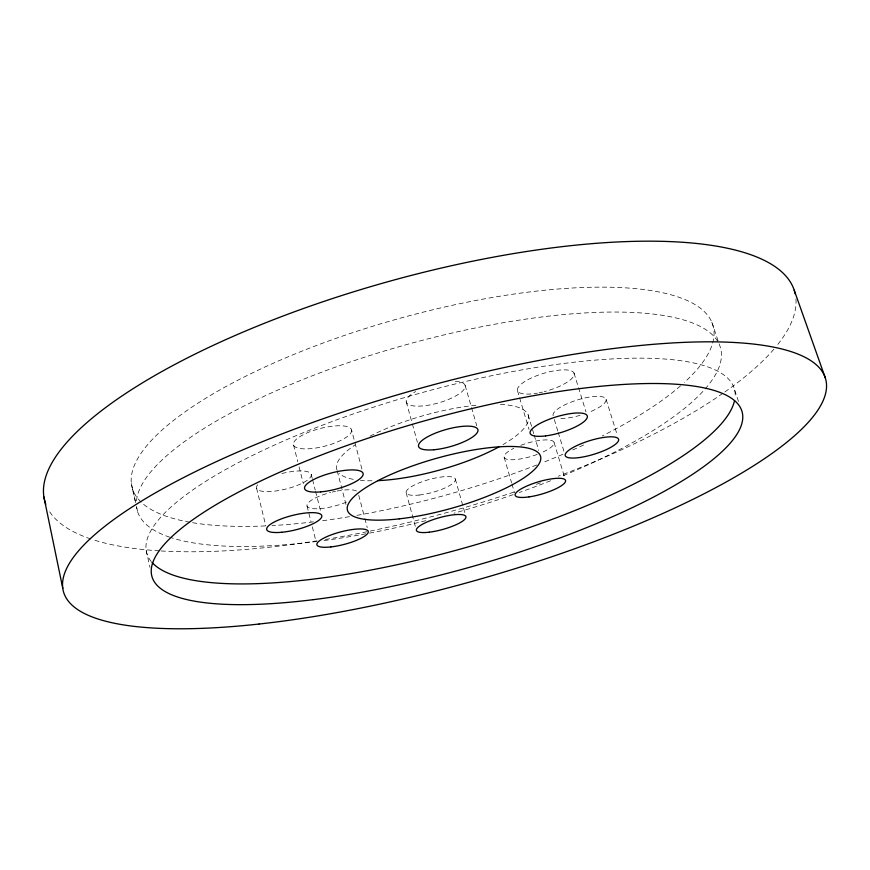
<?xml version="1.0" encoding="UTF-8"?>
<svg xmlns="http://www.w3.org/2000/svg" width="870" height="870" viewBox="0 0 870 870"><rect width="100%" height="100%" fill="white"/><g stroke="black" fill="none" stroke-linecap="round" stroke-linejoin="round"><path stroke-width="0.65" stroke-dasharray="4.35 3.26" d="M711.823 322.226L719.359 344.596A302.76 87.576 -15.6 0 1 562.346 476.01M734.671 390.13L738.934 402.745M606.096 399.373L617.417 435.544M574.026 373.11L586.01 411.923M554.321 419.525L557.833 431.15M558.225 432.444L564.086 451.813M554.103 442.525L564.793 478M528.144 414.859L533.821 433.923M534.202 435.196L538.747 450.442M517.465 390.608L529.003 429.432M504.176 457.337L511.56 482.698M511.93 483.97L514.518 492.844M465.135 385.421L471.138 406.246M471.518 407.551L476.76 425.778M455.314 479.011L464.787 512.658M406.246 401.82L412.021 422.722M412.38 424.027L417.437 442.308M406.149 492.714L415.327 526.448M351.556 429.987A29.971 9.135 -14.4 0 1 309.589 448.746A29.971 9.135 -14.4 0 1 306.36 433.238A29.971 9.135 -14.4 0 1 351.556 429.987L354.623 441.525M354.96 442.808L362.094 469.713M358.755 495.334L364.53 517.28M364.867 518.563L367.249 527.601M337.212 470.822L345.988 504.524M311.264 474.574L312.254 478.435M312.58 479.718L315.212 490.017M315.549 491.3L320.812 511.886M293.527 444.962L297.779 461.709M299.084 466.864L303.336 483.6M307.045 506.046L310.992 521.608M312.308 526.796L315.93 541.053M256.585 488.233L265.785 525.763M131.359 483.492L135.644 502.719M132.621 489.212L135.448 501.892M136.579 506.971L137.71 512.049M146.16 550.297L149.955 567.327M500.424 404.419A99.517 28.384 -15.6 0 1 503.067 444.559M372.001 480.784A99.517 28.384 -15.6 0 1 360.474 480.338M353.285 479.348A99.517 28.384 -15.6 0 1 338.995 473.095M336.984 469.985A99.517 28.384 -15.6 0 1 355.058 444.929M370.044 436.174A99.517 28.384 -15.6 0 1 477.619 405.105M455.249 381.375A30.57 9.57 -15.8 0 1 457.207 395.1A30.57 9.57 -15.8 0 1 414.74 406.029A30.57 9.57 -15.8 0 1 415.653 391.554M530.983 393.969A29.613 8.896 -17 0 1 528.253 379.527A29.613 8.896 -17 0 1 572.895 371.718A29.613 8.896 -17 0 1 544.272 391.641M542.521 392.076A29.613 8.896 -17 0 1 539.074 392.827M537.377 393.142A29.613 8.896 -17 0 1 534.093 393.642M553.146 415.653A27.699 7.754 -17.2 0 1 574.961 400.733A27.699 7.754 -17.2 0 1 605.313 398.112A27.699 7.754 -17.2 0 1 588.142 412.63M580.083 415.338A27.699 7.754 -17.2 0 1 558.605 418.274M520.804 445.32A26.046 6.906 -16.5 0 1 551.917 440.622A26.046 6.906 -16.5 0 1 541.423 452.715M537.181 454.423A26.046 6.906 -16.5 0 1 507.025 459.262A26.046 6.906 -16.5 0 1 513.822 448.311M346.38 502.11A26.372 7.069 -14.5 0 1 308.274 507.406A26.372 7.069 -14.5 0 1 330.622 492.485M332.253 492.072A26.372 7.069 -14.5 0 1 335.515 491.343M337.125 491.028A26.372 7.069 -14.5 0 1 357.331 491.572M281.923 473.497A28.188 8.026 -14 0 1 311.199 475.803A28.188 8.026 -14 0 1 277.03 490.821A28.188 8.026 -14 0 1 258.803 483.655M795.941 298.976A389.281 119.114 -15.6 0 1 776.421 346.151M773.908 349.153A389.281 119.114 -15.6 0 1 723.905 392.62M722.883 393.327A389.281 119.114 -15.6 0 1 558.366 476.205M540.52 482.839A389.281 119.114 -15.6 0 1 535.713 484.557M513.909 492.115A389.281 119.114 -15.6 0 1 323.673 539.748M317.071 540.814A389.281 119.114 -15.6 0 1 160.548 550.928M159.188 550.84A389.281 119.114 -15.6 0 1 91.905 539.335M90.708 538.932A389.281 119.114 -15.6 0 1 49.22 511.092M151.271 561.563A305.065 80.519 -15.6 0 1 417.774 393.795A305.065 80.519 -15.6 0 1 734.998 397.938M550.645 480.74A302.76 87.576 -15.6 0 1 519.325 492.485M513.18 494.638A302.76 87.576 -15.6 0 1 454.01 513.191M425.821 520.673A302.76 87.576 -15.6 0 1 367.075 533.571M365.813 533.81A302.76 87.576 -15.6 0 1 323.607 540.596M316.974 541.455A302.76 87.576 -15.6 0 1 171.009 537.616M169.846 537.236A302.76 87.576 -15.6 0 1 136.503 506.568M136.492 500.707A302.76 87.576 -15.6 0 1 412.271 343.019A302.76 87.576 -15.6 0 1 718.359 342.541M141.19 502.197A301.52 91.328 -15.6 0 1 450.627 305.674A301.52 91.328 -15.6 0 1 684.375 382.419M680.547 385.823A301.52 91.328 -15.6 0 1 602.236 435.957M583.596 445.005A301.52 91.328 -15.6 0 1 571.514 450.508M562.868 454.281A301.52 91.328 -15.6 0 1 542.619 462.655M536.692 464.993A301.52 91.328 -15.6 0 1 355.743 515.573M349.468 516.649A301.52 91.328 -15.6 0 1 321.334 520.869M313.363 521.869A301.52 91.328 -15.6 0 1 271.995 525.578M265.209 525.926A301.52 91.328 -15.6 0 1 191.085 522.457M189.812 522.228A301.52 91.328 -15.6 0 1 143.137 503.947M419.133 495.041A25.524 6.666 -15.5 0 0 455.412 479.424A25.524 6.666 -15.5 0 0 417.752 483.448A25.524 6.666 -15.5 0 0 419.133 495.041"/><path stroke-width="1.3" d="M794.212 290.21L825.315 377.928M43.859 496.748L62.792 588.348M499.01 446.854A99.517 28.384 -15.6 0 1 377.787 480.642M45.795 504.187A389.281 119.114 -15.6 0 1 386.149 282.195A389.281 119.114 -15.6 0 1 795.213 293.919M734.53 400.668A305.065 80.519 -15.6 0 1 460.6 549.035A305.065 80.519 -15.6 0 1 151.989 562.401M399.232 518.857A100.246 26.089 -15.6 0 0 540.716 457.109A100.246 26.089 -15.6 0 0 392.033 473.976A100.246 26.089 -15.6 0 0 399.232 518.857M433.836 449.757A30.82 8.809 -15.8 0 0 477.989 430.226A30.82 8.809 -15.8 0 0 432.868 434.206A30.82 8.809 -15.8 0 0 433.836 449.757M545.544 435.903A29.841 8.178 -16.9 0 0 587.348 416.306A29.841 8.178 -16.9 0 0 543.271 421.798A29.841 8.178 -16.9 0 0 545.544 435.903M579.899 457.489A27.905 7.123 -17 0 0 618.624 439.415A27.905 7.123 -17 0 0 577.201 445.418A27.905 7.123 -17 0 0 579.899 457.489M529.08 496.879A26.22 6.34 -16.4 0 0 565.554 480.534A26.22 6.34 -16.4 0 0 526.491 486.178A26.22 6.34 -16.4 0 0 529.08 496.879M429.312 532.19A25.698 6.123 -15.5 0 0 465.972 516.921A25.698 6.123 -15.5 0 0 428.192 521.511A25.698 6.123 -15.5 0 0 429.312 532.19M330.915 546.925A26.546 6.492 -14.6 0 0 368.271 531.483A26.546 6.492 -14.6 0 0 328.501 535.942A26.546 6.492 -14.6 0 0 330.915 546.925M281.662 532.277A28.395 7.373 -14.1 0 0 321.802 515.747A28.395 7.373 -14.1 0 0 279.248 519.716A28.395 7.373 -14.1 0 0 281.662 532.277M320.66 491.887A30.211 8.406 -14.5 0 0 363.116 473.563A30.211 8.406 -14.5 0 0 317.757 477.597A30.211 8.406 -14.5 0 0 320.66 491.887M258.999 624.04A395.632 99.941 -15.6 0 0 826.5 384.257A395.632 99.941 -15.6 0 0 248.146 447.604A395.632 99.941 -15.6 0 0 258.999 624.04M313.243 599.669A306.338 76.582 -15.6 0 0 742.338 412.837A306.338 76.582 -15.6 0 0 285.414 469.735A306.338 76.582 -15.6 0 0 313.243 599.669"/></g></svg>
